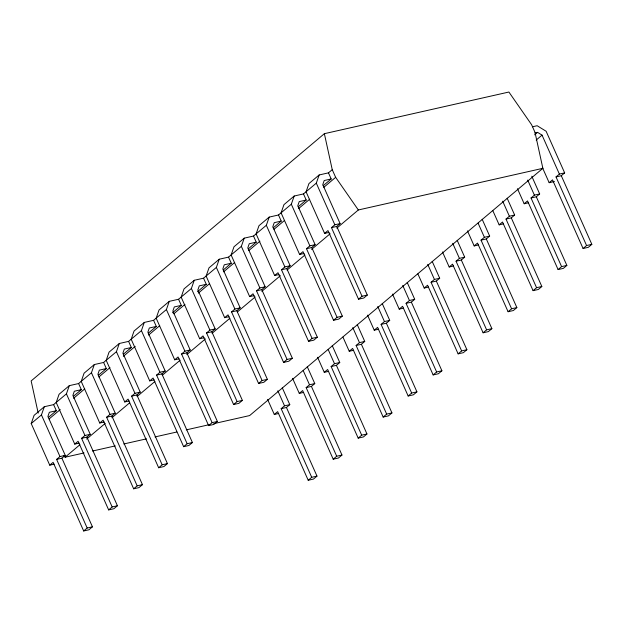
<?xml version="1.0" encoding="UTF-8"?>
<svg xmlns="http://www.w3.org/2000/svg" width="623" height="623" viewBox="0 0 623 623"><rect width="100%" height="100%" fill="white"/><g stroke="black" fill="none" stroke-linecap="round" stroke-linejoin="round"><path stroke-width="0.93" d="M54.139 464.182L49.747 465.171L31.212 423.547L34.086 415.346L44.311 406.718L53.609 404.623L66.427 393.853L69.301 385.653L78.599 383.55L91.449 372.756L94.314 364.556L103.613 362.461L116.431 351.691L119.297 343.491L128.595 341.388L141.413 330.626L144.287 322.426L153.585 320.323L166.403 309.553L169.269 301.353L178.567 299.258L191.386 288.488L194.251 280.288L203.55 278.193L216.368 267.423L219.234 259.223L228.532 257.12L241.35 246.358L244.224 238.157L253.522 236.055L266.34 225.292L269.206 217.092L278.504 214.99L291.323 204.219L294.188 196.019L303.487 193.924L316.305 183.154L319.171 174.954L328.469 172.851L332.246 169.674L324.365 133.688L508.898 92.033L531.583 124.678L534.993 132.325L542.867 168.319L249.644 415.564L213.689 423.679M31.212 423.547L41.445 414.918L44.311 406.718M324.365 133.688L31.15 380.933L38.198 413.135M69.301 385.653L59.068 394.281L56.202 402.481L74.737 444.106L79.129 443.117M94.314 364.556L84.082 373.185L81.216 381.385L99.75 423.009L104.142 422.02M119.297 343.491L109.072 352.12L106.206 360.32L124.732 401.944L129.125 400.955M144.287 322.426L134.054 331.047L131.188 339.247L149.722 380.879L154.115 379.882M169.269 301.353L159.036 309.981L156.171 318.182L174.705 359.806L179.097 358.817M194.251 280.288L184.019 288.916L181.153 297.116L199.687 338.741L204.079 337.752M219.234 259.223L209.009 267.851L206.135 276.051L224.669 317.675L229.062 316.686M244.224 238.157L233.991 246.778L231.125 254.978L249.659 296.61L254.052 295.614M269.206 217.092L258.973 225.713L256.108 233.913L274.642 275.537L279.034 274.548M294.188 196.019L283.956 204.648L281.09 212.848L299.624 254.472L304.016 253.483M319.171 174.954L308.946 183.583L306.072 191.783L324.606 233.407L328.999 232.418M48.298 417.503L56.335 410.728L53.609 404.623M73.28 396.438L81.317 389.663L78.599 383.55M98.294 375.342L106.331 368.567L103.613 362.461M123.284 354.277L131.321 347.502L128.595 341.388M148.266 333.212L156.303 326.436L153.585 320.323M172.516 312.762L181.285 305.363L178.567 299.258M197.499 291.689L206.268 284.298L203.55 278.193M223.221 270.008L231.258 263.233L228.532 257.12M248.203 248.943L256.24 242.168L253.522 236.055M273.186 227.878L281.222 221.095L278.504 214.99M298.168 206.805L306.204 200.03L303.487 193.924M323.15 185.74L331.195 178.965L328.469 172.851M49.116 418.944L60.252 409.552M73.607 398.284L84.744 388.892M98.847 377.001L109.983 367.617M123.346 356.348L135.222 346.333M148.586 335.065L159.722 325.673M173.825 313.782L184.961 304.39M198.316 293.129L209.453 283.738M223.556 271.846L234.692 262.454M248.795 250.563L259.931 241.171M274.034 229.28L284.431 220.519M298.534 208.627L309.67 199.235M323.773 187.344L335.649 177.329L332.246 169.674M49.747 465.171L53.111 462.336L83.669 530.967L88.941 529.784L92.445 526.824L61.887 458.193L65.251 455.358L47.909 416.405L49.342 412.309L56.335 410.728M83.669 530.967L87.173 528.016L56.615 459.385L59.979 456.55L65.251 455.358M74.737 444.106L78.101 441.271L108.659 509.902L113.923 508.711L117.428 505.759L86.87 437.128L90.234 434.293L72.891 395.34L74.324 391.236L81.317 389.663M108.659 509.902L112.156 506.951L81.597 438.319L84.962 435.477L90.234 434.293M99.75 423.009L103.114 420.175L133.672 488.806L138.945 487.614L142.449 484.663L111.891 416.032L115.255 413.197L97.912 374.244L99.345 370.148L106.331 368.567M133.672 488.806L137.177 485.854L106.619 417.223L109.983 414.388L115.255 413.197M124.732 401.944L128.097 399.109L158.655 467.741L163.927 466.549L167.431 463.598L136.873 394.966L140.237 392.124L122.895 353.179L124.327 349.075L131.321 347.502M158.655 467.741L162.159 464.789L131.601 396.158L134.965 393.315L140.237 392.124M149.722 380.879L153.087 378.036L183.645 446.675L188.909 445.484L192.414 442.532L161.855 373.893L165.22 371.059L147.877 332.114L149.31 328.01L156.303 326.436M183.645 446.675L187.141 443.724L156.583 375.085L159.947 372.25L165.22 371.059M174.705 359.806L178.069 356.971L208.627 425.61L213.899 424.419L217.396 421.467L186.838 352.828L190.202 349.994L172.867 311.041L174.3 306.944L181.285 305.363M208.627 425.61L212.124 422.651L181.573 354.02L184.93 351.185L190.202 349.994M199.687 338.741L203.051 335.906L233.609 404.537L238.882 403.346L242.386 400.394L211.828 331.763L215.192 328.928L197.849 289.975L199.282 285.879L206.268 284.298M233.609 404.537L237.114 401.586L206.556 332.955L209.92 330.12L215.192 328.928M224.669 317.675L228.034 314.841L258.592 383.472L263.864 382.281L267.368 379.329L236.81 310.698L240.174 307.855L222.832 268.91L224.264 264.806L231.258 263.233M258.592 383.472L262.096 380.521L231.538 311.889L234.902 309.047L240.174 307.855M249.659 296.61L253.024 293.768L283.582 362.407L288.846 361.215L292.351 358.264L261.792 289.625L265.157 286.79L247.814 247.845L249.247 243.741L256.24 242.168M283.582 362.407L287.078 359.455L256.52 290.816L259.884 287.982L265.157 286.79M274.642 275.537L278.006 272.703L308.564 341.342L313.836 340.15L317.333 337.199L286.775 268.56L290.139 265.725L272.804 226.772L274.237 222.676L281.222 221.095M308.564 341.342L312.061 338.382L281.503 269.751L284.867 266.917L290.139 265.725M299.624 254.472L302.988 251.637L333.546 320.269L338.819 319.077L342.323 316.126L311.765 247.495L315.129 244.66L297.786 205.707L299.219 201.611L306.204 200.03M333.546 320.269L337.051 317.317L306.493 248.686L309.857 245.851L315.129 244.66M324.606 233.407L327.971 230.572L358.529 299.204L363.801 298.012L367.305 295.061L336.747 226.429L340.111 223.595L322.769 184.642L324.201 180.538L331.195 178.965M358.529 299.204L362.033 296.252L331.475 227.621L334.839 224.778L340.111 223.595M64.005 455.623L65.111 457.22L79.962 444.697M86.644 439.067L105.201 423.422M111.883 417.784L129.701 402.762M137.122 396.501L154.932 381.478M162.362 375.217L180.172 360.195M186.853 354.565L205.411 338.92M212.093 333.282L229.91 318.26M237.332 311.998L255.15 296.976M261.831 291.346L280.389 275.693M287.071 270.063L304.888 255.041M311.57 249.41L330.128 233.757M336.809 228.127L358.334 209.974L542.867 168.319M534.627 134.825L537.556 132.356L542.041 135.121L559.384 174.074L556.02 176.909L586.578 245.54L583.073 248.491L552.515 179.86L549.159 182.695L542.454 167.649M536.201 140.05L542.041 135.121M267.594 399.413L274.299 414.466L277.663 411.624L308.214 480.263L313.486 479.071L316.99 476.12L286.432 407.481L289.796 404.646L282.305 387.818M308.214 480.263L311.718 477.304L281.16 408.672L284.524 405.838L289.796 404.646M292.576 378.348L299.281 393.393L302.646 390.559L333.204 459.19L338.476 458.006L341.972 455.047L311.414 386.416L314.779 383.581L307.287 366.752M333.204 459.19L336.7 456.238L306.142 387.607L309.506 384.773L314.779 383.581M317.566 357.283L324.264 372.328L327.628 369.494L358.186 438.125L363.458 436.933L366.963 433.982L336.404 365.351L339.769 362.516L332.269 345.687M358.186 438.125L361.69 435.173L331.132 366.542L334.496 363.7L339.769 362.516M342.946 337.098L349.246 351.263L352.61 348.428L383.168 417.06L388.441 415.868L391.945 412.917L361.387 344.285L364.751 341.443L357.259 324.614M383.168 417.06L386.673 414.108L356.115 345.469L359.479 342.634L364.751 341.443M367.531 315.145L374.236 330.198L377.593 327.355L408.151 395.994L413.423 394.803L416.927 391.851L386.369 323.212L389.733 320.378L382.242 303.549M408.151 395.994L411.655 393.035L381.097 324.404L384.461 321.569L389.733 320.378M392.513 294.079L399.218 309.125L402.583 306.29L433.141 374.921L438.413 373.738L441.909 370.778L411.351 302.147L414.716 299.313L407.224 282.484M433.141 374.921L436.637 371.97L406.079 303.339L409.443 300.504L414.716 299.313M417.893 273.894L424.201 288.06L427.565 285.225L458.123 353.856L463.395 352.665L466.892 349.713L436.341 281.082L439.706 278.247L432.206 261.419M458.123 353.856L461.627 350.905L431.069 282.274L434.433 279.431L439.706 278.247M442.486 251.941L449.183 266.994L452.547 264.16L483.105 332.791L488.377 331.6L491.882 328.648L461.324 260.017L464.688 257.174L457.196 240.353M483.105 332.791L486.61 329.84L456.052 261.201L459.416 258.366L464.688 257.174M467.468 230.876L474.165 245.929L477.53 243.087L508.088 311.726L513.36 310.534L516.864 307.583L486.306 238.944L489.67 236.109L482.179 219.28M508.088 311.726L511.592 308.774L481.034 240.135L484.398 237.301L489.67 236.109M492.848 210.699L499.155 224.856L502.52 222.022L533.078 290.653L538.35 289.469L541.846 286.51L511.288 217.879L514.653 215.044L507.161 198.215M533.078 290.653L536.574 287.701L506.016 219.07L509.38 216.236L514.653 215.044M517.472 188.714L524.169 203.76L527.533 200.925L558.091 269.564L563.363 268.373L566.868 265.421L536.31 196.782L539.674 193.948L531.785 176.231M558.091 269.564L561.596 266.605L531.037 197.974L534.402 195.139L539.674 193.948M556.02 176.909L561.292 175.717L564.656 172.883L546.122 131.251L537.143 125.729L532.494 126.781M561.292 175.717L591.85 244.348L588.346 247.308L583.073 248.491M534.931 132.948L537.556 132.356M559.384 174.074L564.656 172.883M331.475 227.621L336.747 226.429M549.159 182.695L554.423 181.503M531.037 197.974L536.31 196.782M306.493 248.686L311.765 247.495M524.169 203.76L528.561 202.771M281.503 269.751L286.775 268.56M506.016 219.07L511.288 217.879M499.155 224.856L503.548 223.867M256.52 290.816L261.792 289.625M481.034 240.135L486.306 238.944M474.165 245.929L478.565 244.932M231.538 311.889L236.81 310.698M456.052 261.201L461.324 260.017M449.183 266.994L453.575 265.998M362.033 296.252L367.305 295.061M586.578 245.54L591.85 244.348M206.556 332.955L211.828 331.763M431.069 282.274L436.341 281.082M424.201 288.06L428.593 287.071M337.051 317.317L342.323 316.126M561.596 266.605L566.868 265.421M181.573 354.02L186.838 352.828M406.079 303.339L411.351 302.147M399.218 309.125L403.611 308.136M312.061 338.382L317.333 337.199M536.574 287.701L541.846 286.51M156.583 375.085L161.855 373.893M381.097 324.404L386.369 323.212M374.236 330.198L378.628 329.201M287.078 359.455L292.351 358.264M511.592 308.774L516.864 307.583M131.601 396.158L136.873 394.966M356.115 345.469L361.387 344.285M349.246 351.263L353.638 350.266M262.096 380.521L267.368 379.329M486.61 329.84L491.882 328.648M106.619 417.223L111.891 416.032M331.132 366.542L336.404 365.351M324.264 372.328L328.656 371.339M237.114 401.586L242.386 400.394M461.627 350.905L466.892 349.713M81.597 438.319L86.87 437.128M306.142 387.607L311.414 386.416M299.281 393.393L303.674 392.404M212.124 422.651L217.396 421.467M436.637 371.97L441.909 370.778M65.111 457.22L84.043 452.944M92.554 451.021L115.271 445.897M123.79 443.973L146.498 438.849M155.018 436.925L176.784 432.012M186.246 429.878L208.954 424.746M56.615 459.385L61.887 458.193M281.16 408.672L286.432 407.481M274.299 414.466L278.691 413.47M187.141 443.724L192.414 442.532M411.655 393.035L416.927 391.851M162.159 464.789L167.431 463.598M386.673 414.108L391.945 412.917M137.177 485.854L142.449 484.663M361.69 435.173L366.963 433.982M112.156 506.951L117.428 505.759M336.7 456.238L341.972 455.047M87.173 528.016L92.445 526.824M311.718 477.304L316.99 476.12M335.649 177.329L358.334 209.974M527.697 180.086L534.402 195.139M502.683 201.182L509.38 216.236M478.09 223.135L484.398 237.301M452.711 243.32L459.416 258.366M427.728 264.386L434.433 279.431M402.746 285.451L409.443 300.504M377.764 306.516L384.461 321.569M316.305 183.154L334.839 224.778M352.782 327.589L359.479 342.634M291.323 204.219L309.857 245.851M328.189 349.542L334.496 363.7M266.34 225.292L284.867 266.917M303.206 370.607L309.506 384.773M241.35 246.358L259.884 287.982M277.827 390.785L284.524 405.838M216.368 267.423L234.902 309.047M191.386 288.488L209.92 330.12M166.403 309.553L184.93 351.185M141.413 330.626L159.947 372.25M116.431 351.691L134.965 393.315M91.449 372.756L109.983 414.388M66.427 393.853L84.962 435.477M41.445 414.918L59.979 456.55"/></g></svg>
